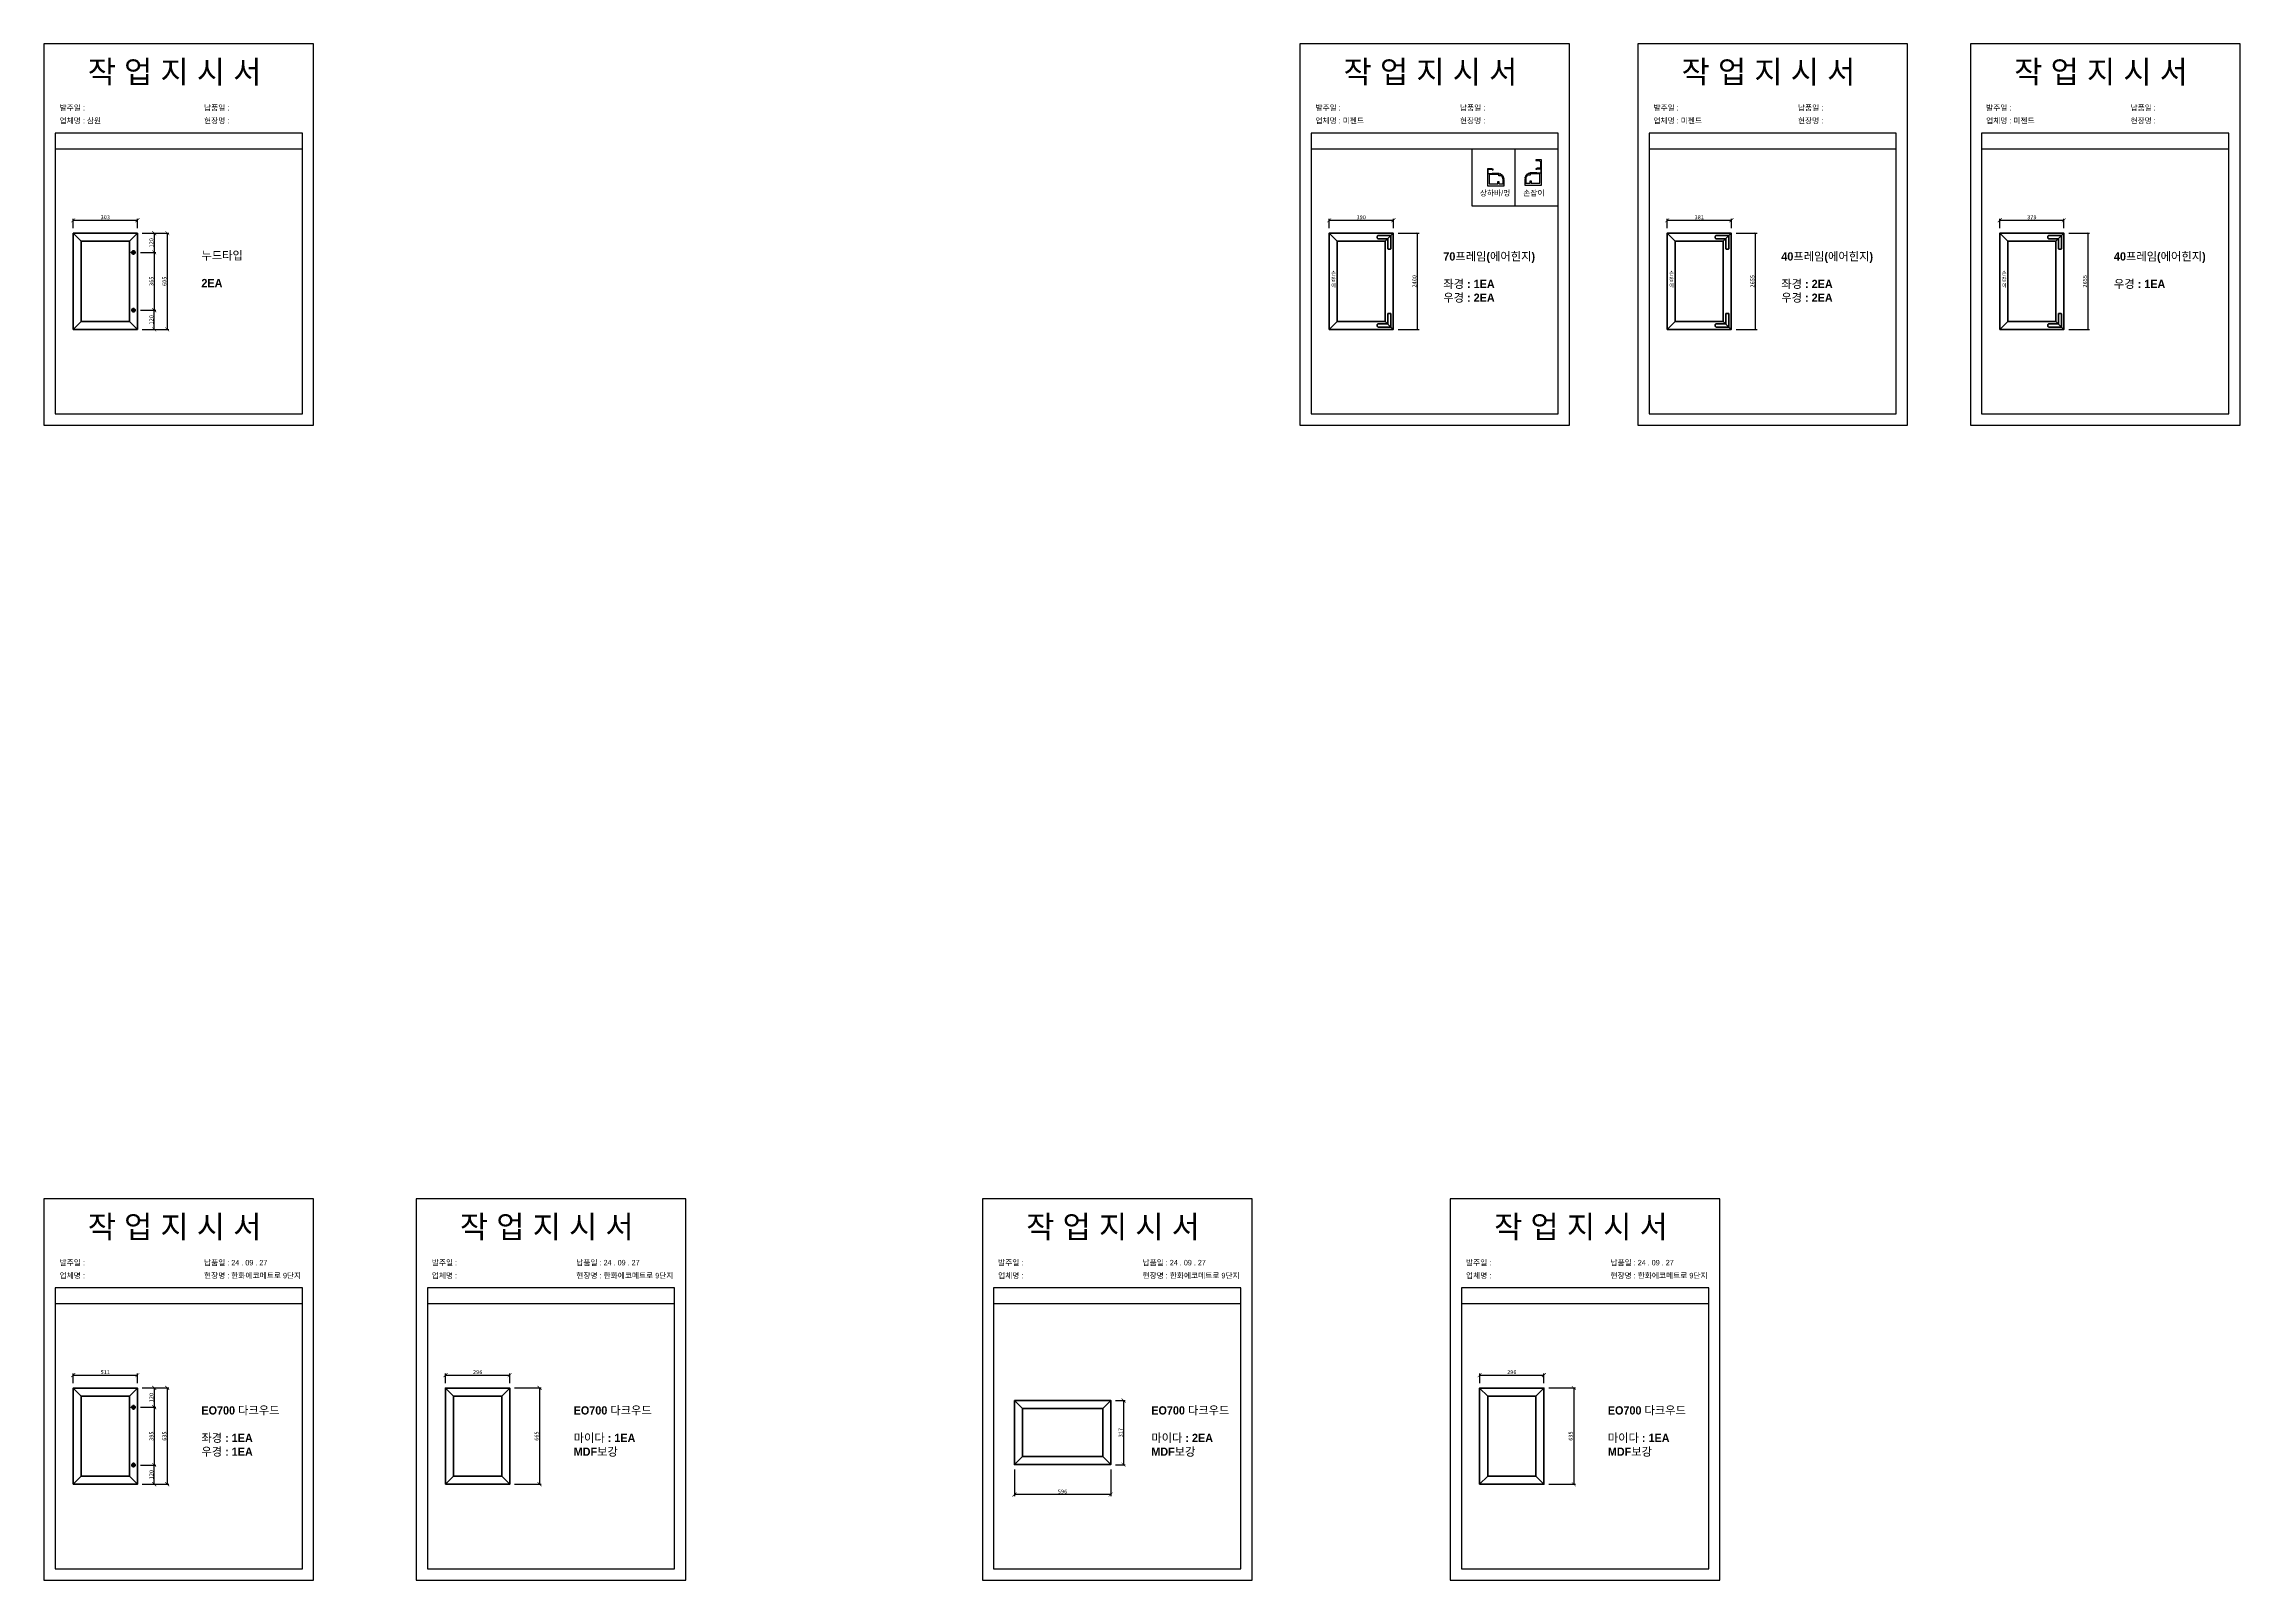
# Model space of a CAD drawing. Header units: millimetres. Extents: x -44117 to 256353, y -2095463 to 65325.
# Drawn here: x 25598 to 39280, y -22897 to -13325 of the extents above; entities that cross this region are included whole.
import ezdxf

# ---------------------------------------------------------------- set-up
doc = ezdxf.new("R2010")
doc.units = ezdxf.units.MM
doc.header["$LTSCALE"] = 10
doc.layers.add('Layer1', color=7, linetype='Continuous', lineweight=70)
doc.dimstyles.new('ISO-25', dxfattribs={"dimtxt": 2.5, "dimasz": 2.5, "dimexe": 1, "dimexo": 1, "dimtad": 1, "dimtxsty": 'Standard', "dimblk": 'ARCHTICK', "dimcen": 2.5, "dimadec": 0, "dimazin": 0, "dimtfac": 1, "dimtmove": 0, "dimatfit": 3, "dimfxl": 0, "dimarcsym": 0})

# ---------------------------------------------------------------- blocks, each defined once
blk = doc.blocks.new('_ArchTick')
at = {"color": 0, "linetype": 'ByBlock', "const_width": 0.15}
blk.add_lwpolyline([(-0.5, -0.5), (0.5, 0.5)], dxfattribs=at)
blk = doc.blocks.new('*D639')
at = {"color": 0, "lineweight": -2}
for p, q in [((25780, -14474), (25780, -14414)), ((25780, -14424), (26180, -14424)), ((26180, -14474), (26180, -14414))]:
    blk.add_line(p, q, dxfattribs=at)
at = {"layer": 'Defpoints', "color": 0}
for p in [(26180, -14424), (25780, -14504), (26180, -14504)]:
    blk.add_point(p, dxfattribs=at)
at = {"color": 0, "lineweight": -2, "xscale": 25, "yscale": 25, "zscale": 25, "rotation": 180}
blk.add_blockref('_ArchTick', (25780, -14424), dxfattribs=at)
at = {"color": 0, "lineweight": -2, "xscale": 25, "yscale": 25, "zscale": 25}
blk.add_blockref('_ArchTick', (26180, -14424), dxfattribs=at)
at = {"color": 0, "insert": (25980, -14405), "char_height": 25, "attachment_point": 5}
blk.add_mtext('303', dxfattribs=at)
blk = doc.blocks.new('*D640')
at = {"color": 0, "lineweight": -2}
for p, q in [((26200, -14984), (26295, -14984)), ((26285, -15104), (26285, -14984)), ((26210, -15104), (26295, -15104))]:
    blk.add_line(p, q, dxfattribs=at)
at = {"layer": 'Defpoints', "color": 0}
for p in [(26170, -14984), (26285, -14984), (26180, -15104)]:
    blk.add_point(p, dxfattribs=at)
at = {"color": 0, "lineweight": -2, "xscale": 25, "yscale": 25, "zscale": 25}
for p, rotation in [((26285, -14984), 90), ((26285, -15104), 270)]:
    blk.add_blockref('_ArchTick', p, dxfattribs=dict(at, rotation=rotation))
at = {"color": 0, "insert": (26267, -15044), "char_height": 25, "attachment_point": 5, "rotation": 90}
blk.add_mtext('120', dxfattribs=at)
blk = doc.blocks.new('*D637')
at = {"color": 0, "lineweight": -2}
for p, q in [((26200, -14624), (26295, -14624)), ((26210, -14504), (26295, -14504)), ((26285, -14504), (26285, -14624))]:
    blk.add_line(p, q, dxfattribs=at)
at = {"layer": 'Defpoints', "color": 0}
for p in [(26170, -14624), (26180, -14504), (26285, -14624)]:
    blk.add_point(p, dxfattribs=at)
at = {"color": 0, "lineweight": -2, "xscale": 25, "yscale": 25, "zscale": 25}
for p, rotation in [((26285, -14504), 90), ((26285, -14624), 270)]:
    blk.add_blockref('_ArchTick', p, dxfattribs=dict(at, rotation=rotation))
at = {"color": 0, "insert": (26267, -14564), "char_height": 25, "attachment_point": 5, "rotation": 90}
blk.add_mtext('120', dxfattribs=at)
blk = doc.blocks.new('*D638')
at = {"color": 0, "lineweight": -2}
for p, q in [((26210, -14504), (26376, -14504)), ((26366, -14504), (26366, -15104)), ((26210, -15104), (26376, -15104))]:
    blk.add_line(p, q, dxfattribs=at)
at = {"layer": 'Defpoints', "color": 0}
for p in [(26180, -14504), (26180, -15104), (26366, -15104)]:
    blk.add_point(p, dxfattribs=at)
at = {"color": 0, "lineweight": -2, "xscale": 25, "yscale": 25, "zscale": 25}
for p, rotation in [((26366, -14504), 90), ((26366, -15104), 270)]:
    blk.add_blockref('_ArchTick', p, dxfattribs=dict(at, rotation=rotation))
at = {"color": 0, "insert": (26348, -14804), "char_height": 25, "attachment_point": 5, "rotation": 90}
blk.add_mtext('605', dxfattribs=at)
blk = doc.blocks.new('*D641')
at = {"color": 0, "lineweight": -2}
for p, q in [((26200, -14624), (26295, -14624)), ((26285, -14624), (26285, -14984)), ((26200, -14984), (26295, -14984))]:
    blk.add_line(p, q, dxfattribs=at)
at = {"layer": 'Defpoints', "color": 0}
for p in [(26170, -14624), (26170, -14984), (26285, -14984)]:
    blk.add_point(p, dxfattribs=at)
at = {"color": 0, "lineweight": -2, "xscale": 25, "yscale": 25, "zscale": 25}
for p, rotation in [((26285, -14624), 90), ((26285, -14984), 270)]:
    blk.add_blockref('_ArchTick', p, dxfattribs=dict(at, rotation=rotation))
at = {"color": 0, "insert": (26267, -14804), "char_height": 25, "attachment_point": 5, "rotation": 90}
blk.add_mtext('365', dxfattribs=at)
blk = doc.blocks.new('*D642')
at = {"color": 0, "lineweight": -2}
for p, q in [((33605, -14474), (33605, -14414)), ((33605, -14424), (34005, -14424)), ((34005, -14474), (34005, -14414))]:
    blk.add_line(p, q, dxfattribs=at)
at = {"layer": 'Defpoints', "color": 0}
for p in [(34005, -14424), (33605, -14504), (34005, -14504)]:
    blk.add_point(p, dxfattribs=at)
at = {"color": 0, "lineweight": -2, "xscale": 25, "yscale": 25, "zscale": 25, "rotation": 180}
blk.add_blockref('_ArchTick', (33605, -14424), dxfattribs=at)
at = {"color": 0, "lineweight": -2, "xscale": 25, "yscale": 25, "zscale": 25}
blk.add_blockref('_ArchTick', (34005, -14424), dxfattribs=at)
at = {"color": 0, "insert": (33805, -14405), "char_height": 25, "attachment_point": 5}
blk.add_mtext('390', dxfattribs=at)
blk = doc.blocks.new('*D643')
at = {"color": 0, "lineweight": -2}
for p, q in [((34035, -14504), (34165, -14504)), ((34155, -15104), (34155, -14504)), ((34035, -15104), (34165, -15104))]:
    blk.add_line(p, q, dxfattribs=at)
at = {"layer": 'Defpoints', "color": 0}
for p in [(34005, -14504), (34155, -14504), (34005, -15104)]:
    blk.add_point(p, dxfattribs=at)
at = {"color": 0, "lineweight": -2, "xscale": 10, "yscale": 10, "zscale": 10}
for p, rotation in [((34155, -14504), 90), ((34155, -15104), 270)]:
    blk.add_blockref('_ArchTick', p, dxfattribs=dict(at, rotation=rotation))
at = {"color": 0, "insert": (34136, -14804), "char_height": 25, "attachment_point": 5, "rotation": 90}
blk.add_mtext('2400', dxfattribs=at)
blk = doc.blocks.new('*D644')
at = {"color": 0, "lineweight": -2}
for p, q in [((35711, -14474), (35711, -14414)), ((35711, -14424), (36111, -14424)), ((36111, -14474), (36111, -14414))]:
    blk.add_line(p, q, dxfattribs=at)
at = {"layer": 'Defpoints', "color": 0}
for p in [(36111, -14424), (35711, -14504), (36111, -14504)]:
    blk.add_point(p, dxfattribs=at)
at = {"color": 0, "lineweight": -2, "xscale": 25, "yscale": 25, "zscale": 25, "rotation": 180}
blk.add_blockref('_ArchTick', (35711, -14424), dxfattribs=at)
at = {"color": 0, "lineweight": -2, "xscale": 25, "yscale": 25, "zscale": 25}
blk.add_blockref('_ArchTick', (36111, -14424), dxfattribs=at)
at = {"color": 0, "insert": (35911, -14405), "char_height": 25, "attachment_point": 5}
blk.add_mtext('381', dxfattribs=at)
blk = doc.blocks.new('*D645')
at = {"color": 0, "lineweight": -2}
for p, q in [((36141, -14504), (36271, -14504)), ((36261, -15104), (36261, -14504)), ((36141, -15104), (36271, -15104))]:
    blk.add_line(p, q, dxfattribs=at)
at = {"layer": 'Defpoints', "color": 0}
for p in [(36111, -14504), (36261, -14504), (36111, -15104)]:
    blk.add_point(p, dxfattribs=at)
at = {"color": 0, "lineweight": -2, "xscale": 10, "yscale": 10, "zscale": 10}
for p, rotation in [((36261, -14504), 90), ((36261, -15104), 270)]:
    blk.add_blockref('_ArchTick', p, dxfattribs=dict(at, rotation=rotation))
at = {"color": 0, "insert": (36242, -14804), "char_height": 25, "attachment_point": 5, "rotation": 90}
blk.add_mtext('2655', dxfattribs=at)
blk = doc.blocks.new('*D646')
at = {"color": 0, "lineweight": -2}
for p, q in [((37783, -14474), (37783, -14414)), ((37783, -14424), (38183, -14424)), ((38183, -14474), (38183, -14414))]:
    blk.add_line(p, q, dxfattribs=at)
at = {"layer": 'Defpoints', "color": 0}
for p in [(38183, -14424), (37783, -14504), (38183, -14504)]:
    blk.add_point(p, dxfattribs=at)
at = {"color": 0, "lineweight": -2, "xscale": 25, "yscale": 25, "zscale": 25, "rotation": 180}
blk.add_blockref('_ArchTick', (37783, -14424), dxfattribs=at)
at = {"color": 0, "lineweight": -2, "xscale": 25, "yscale": 25, "zscale": 25}
blk.add_blockref('_ArchTick', (38183, -14424), dxfattribs=at)
at = {"color": 0, "insert": (37983, -14405), "char_height": 25, "attachment_point": 5}
blk.add_mtext('379', dxfattribs=at)
blk = doc.blocks.new('*D647')
at = {"color": 0, "lineweight": -2}
for p, q in [((38213, -14504), (38343, -14504)), ((38333, -15104), (38333, -14504)), ((38213, -15104), (38343, -15104))]:
    blk.add_line(p, q, dxfattribs=at)
at = {"layer": 'Defpoints', "color": 0}
for p in [(38183, -14504), (38333, -14504), (38183, -15104)]:
    blk.add_point(p, dxfattribs=at)
at = {"color": 0, "lineweight": -2, "xscale": 10, "yscale": 10, "zscale": 10}
for p, rotation in [((38333, -14504), 90), ((38333, -15104), 270)]:
    blk.add_blockref('_ArchTick', p, dxfattribs=dict(at, rotation=rotation))
at = {"color": 0, "insert": (38314, -14804), "char_height": 25, "attachment_point": 5, "rotation": 90}
blk.add_mtext('2655', dxfattribs=at)
blk = doc.blocks.new('*D650')
at = {"color": 0, "lineweight": -2}
for p, q in [((25780, -21670), (25780, -21610)), ((26180, -21670), (26180, -21610)), ((25780, -21620), (26180, -21620))]:
    blk.add_line(p, q, dxfattribs=at)
at = {"layer": 'Defpoints', "color": 0}
for p in [(25780, -21700), (26180, -21620), (26180, -21700)]:
    blk.add_point(p, dxfattribs=at)
at = {"color": 0, "lineweight": -2, "xscale": 25, "yscale": 25, "zscale": 25, "rotation": 180}
blk.add_blockref('_ArchTick', (25780, -21620), dxfattribs=at)
at = {"color": 0, "lineweight": -2, "xscale": 25, "yscale": 25, "zscale": 25}
blk.add_blockref('_ArchTick', (26180, -21620), dxfattribs=at)
at = {"color": 0, "insert": (25980, -21601), "char_height": 25, "attachment_point": 5}
blk.add_mtext('511', dxfattribs=at)
blk = doc.blocks.new('*D651')
at = {"color": 0, "lineweight": -2}
for p, q in [((26200, -22180), (26295, -22180)), ((26210, -22300), (26295, -22300)), ((26285, -22300), (26285, -22180))]:
    blk.add_line(p, q, dxfattribs=at)
at = {"layer": 'Defpoints', "color": 0}
for p in [(26170, -22180), (26180, -22300), (26285, -22180)]:
    blk.add_point(p, dxfattribs=at)
at = {"color": 0, "lineweight": -2, "xscale": 25, "yscale": 25, "zscale": 25}
for p, rotation in [((26285, -22180), 90), ((26285, -22300), 270)]:
    blk.add_blockref('_ArchTick', p, dxfattribs=dict(at, rotation=rotation))
at = {"color": 0, "insert": (26267, -22240), "char_height": 25, "attachment_point": 5, "rotation": 90}
blk.add_mtext('120', dxfattribs=at)
blk = doc.blocks.new('*D648')
at = {"color": 0, "lineweight": -2}
for p, q in [((26210, -21700), (26295, -21700)), ((26285, -21700), (26285, -21820)), ((26200, -21820), (26295, -21820))]:
    blk.add_line(p, q, dxfattribs=at)
at = {"layer": 'Defpoints', "color": 0}
for p in [(26180, -21700), (26170, -21820), (26285, -21820)]:
    blk.add_point(p, dxfattribs=at)
at = {"color": 0, "lineweight": -2, "xscale": 25, "yscale": 25, "zscale": 25}
for p, rotation in [((26285, -21700), 90), ((26285, -21820), 270)]:
    blk.add_blockref('_ArchTick', p, dxfattribs=dict(at, rotation=rotation))
at = {"color": 0, "insert": (26267, -21760), "char_height": 25, "attachment_point": 5, "rotation": 90}
blk.add_mtext('120', dxfattribs=at)
blk = doc.blocks.new('*D649')
at = {"color": 0, "lineweight": -2}
for p, q in [((26210, -21700), (26376, -21700)), ((26366, -21700), (26366, -22300)), ((26210, -22300), (26376, -22300))]:
    blk.add_line(p, q, dxfattribs=at)
at = {"layer": 'Defpoints', "color": 0}
for p in [(26180, -21700), (26180, -22300), (26366, -22300)]:
    blk.add_point(p, dxfattribs=at)
at = {"color": 0, "lineweight": -2, "xscale": 25, "yscale": 25, "zscale": 25}
for p, rotation in [((26366, -21700), 90), ((26366, -22300), 270)]:
    blk.add_blockref('_ArchTick', p, dxfattribs=dict(at, rotation=rotation))
at = {"color": 0, "insert": (26348, -22000), "char_height": 25, "attachment_point": 5, "rotation": 90}
blk.add_mtext('635', dxfattribs=at)
blk = doc.blocks.new('*D652')
at = {"color": 0, "lineweight": -2}
for p, q in [((26200, -21820), (26295, -21820)), ((26285, -21820), (26285, -22180)), ((26200, -22180), (26295, -22180))]:
    blk.add_line(p, q, dxfattribs=at)
at = {"layer": 'Defpoints', "color": 0}
for p in [(26170, -21820), (26170, -22180), (26285, -22180)]:
    blk.add_point(p, dxfattribs=at)
at = {"color": 0, "lineweight": -2, "xscale": 25, "yscale": 25, "zscale": 25}
for p, rotation in [((26285, -21820), 90), ((26285, -22180), 270)]:
    blk.add_blockref('_ArchTick', p, dxfattribs=dict(at, rotation=rotation))
at = {"color": 0, "insert": (26267, -22000), "char_height": 25, "attachment_point": 5, "rotation": 90}
blk.add_mtext('395', dxfattribs=at)
blk = doc.blocks.new('*D654')
at = {"color": 0, "lineweight": -2}
for p, q in [((28100, -21670), (28100, -21610)), ((28500, -21670), (28500, -21610)), ((28100, -21620), (28500, -21620))]:
    blk.add_line(p, q, dxfattribs=at)
at = {"layer": 'Defpoints', "color": 0}
for p in [(28100, -21700), (28500, -21620), (28500, -21700)]:
    blk.add_point(p, dxfattribs=at)
at = {"color": 0, "lineweight": -2, "xscale": 25, "yscale": 25, "zscale": 25, "rotation": 180}
blk.add_blockref('_ArchTick', (28100, -21620), dxfattribs=at)
at = {"color": 0, "lineweight": -2, "xscale": 25, "yscale": 25, "zscale": 25}
blk.add_blockref('_ArchTick', (28500, -21620), dxfattribs=at)
at = {"color": 0, "insert": (28300, -21601), "char_height": 25, "attachment_point": 5}
blk.add_mtext('296', dxfattribs=at)
blk = doc.blocks.new('*D653')
at = {"color": 0, "lineweight": -2}
for p, q in [((28530, -21700), (28696, -21700)), ((28686, -21700), (28686, -22300)), ((28530, -22300), (28696, -22300))]:
    blk.add_line(p, q, dxfattribs=at)
at = {"layer": 'Defpoints', "color": 0}
for p in [(28500, -21700), (28500, -22300), (28686, -22300)]:
    blk.add_point(p, dxfattribs=at)
at = {"color": 0, "lineweight": -2, "xscale": 25, "yscale": 25, "zscale": 25}
for p, rotation in [((28686, -21700), 90), ((28686, -22300), 270)]:
    blk.add_blockref('_ArchTick', p, dxfattribs=dict(at, rotation=rotation))
at = {"color": 0, "insert": (28667, -22000), "char_height": 25, "attachment_point": 5, "rotation": 90}
blk.add_mtext('665', dxfattribs=at)
blk = doc.blocks.new('*D656')
at = {"color": 0, "lineweight": -2}
for p, q in [((32274, -21778), (32334, -21778)), ((32324, -21778), (32324, -22178)), ((32274, -22178), (32334, -22178))]:
    blk.add_line(p, q, dxfattribs=at)
at = {"layer": 'Defpoints', "color": 0}
for p in [(32244, -21778), (32244, -22178), (32324, -22178)]:
    blk.add_point(p, dxfattribs=at)
at = {"color": 0, "lineweight": -2, "xscale": 25, "yscale": 25, "zscale": 25}
for p, rotation in [((32324, -21778), 90), ((32324, -22178), 270)]:
    blk.add_blockref('_ArchTick', p, dxfattribs=dict(at, rotation=rotation))
at = {"color": 0, "insert": (32306, -21978), "char_height": 25, "attachment_point": 5, "rotation": 90}
blk.add_mtext('317', dxfattribs=at)
blk = doc.blocks.new('*D655')
at = {"color": 0, "lineweight": -2}
for p, q in [((31644, -22208), (31644, -22374)), ((32244, -22208), (32244, -22374)), ((32244, -22364), (31644, -22364))]:
    blk.add_line(p, q, dxfattribs=at)
at = {"layer": 'Defpoints', "color": 0}
for p in [(31644, -22178), (32244, -22178), (31644, -22364)]:
    blk.add_point(p, dxfattribs=at)
at = {"color": 0, "lineweight": -2, "xscale": 25, "yscale": 25, "zscale": 25, "rotation": 180}
blk.add_blockref('_ArchTick', (31644, -22364), dxfattribs=at)
at = {"color": 0, "lineweight": -2, "xscale": 25, "yscale": 25, "zscale": 25}
blk.add_blockref('_ArchTick', (32244, -22364), dxfattribs=at)
at = {"color": 0, "insert": (31944, -22345), "char_height": 25, "attachment_point": 5}
blk.add_mtext('596', dxfattribs=at)
blk = doc.blocks.new('*D658')
at = {"color": 0, "lineweight": -2}
for p, q in [((34543, -21670), (34543, -21610)), ((34943, -21670), (34943, -21610)), ((34543, -21620), (34943, -21620))]:
    blk.add_line(p, q, dxfattribs=at)
at = {"layer": 'Defpoints', "color": 0}
for p in [(34543, -21700), (34943, -21620), (34943, -21700)]:
    blk.add_point(p, dxfattribs=at)
at = {"color": 0, "lineweight": -2, "xscale": 25, "yscale": 25, "zscale": 25, "rotation": 180}
blk.add_blockref('_ArchTick', (34543, -21620), dxfattribs=at)
at = {"color": 0, "lineweight": -2, "xscale": 25, "yscale": 25, "zscale": 25}
blk.add_blockref('_ArchTick', (34943, -21620), dxfattribs=at)
at = {"color": 0, "insert": (34743, -21601), "char_height": 25, "attachment_point": 5}
blk.add_mtext('296', dxfattribs=at)
blk = doc.blocks.new('*D657')
at = {"color": 0, "lineweight": -2}
for p, q in [((34973, -21700), (35139, -21700)), ((35129, -21700), (35129, -22300)), ((34973, -22300), (35139, -22300))]:
    blk.add_line(p, q, dxfattribs=at)
at = {"layer": 'Defpoints', "color": 0}
for p in [(34943, -21700), (34943, -22300), (35129, -22300)]:
    blk.add_point(p, dxfattribs=at)
at = {"color": 0, "lineweight": -2, "xscale": 25, "yscale": 25, "zscale": 25}
for p, rotation in [((35129, -21700), 90), ((35129, -22300), 270)]:
    blk.add_blockref('_ArchTick', p, dxfattribs=dict(at, rotation=rotation))
at = {"color": 0, "insert": (35110, -22000), "char_height": 25, "attachment_point": 5, "rotation": 90}
blk.add_mtext('635', dxfattribs=at)

msp = doc.modelspace()

# ---------------------------------------------------------------- linework, layer by layer
for p, q in [((27207.78613, -13880.12621), (25667.78613, -13880.12621)), ((35032.23809, -13880.12621), (33492.23809, -13880.12621)), ((37138.02225, -13880.12621), (35598.02225, -13880.12621)), ((39210.38128, -13880.12621), (37670.38128, -13880.12621)), ((27207.78613, -13980.12621), (25667.78613, -13980.12621)), ((35032.23809, -13980.12621), (33492.23809, -13980.12621)), ((34762.95831, -13980.12621), (34762.95831, -14333.14477)), ((37138.02225, -13980.12621), (35598.02225, -13980.12621)), ((39210.38128, -13980.12621), (37670.38128, -13980.12621)), ((27207.78613, -21076.23272), (25667.78613, -21076.23272)), ((27207.78613, -21176.23272), (25667.78613, -21176.23272)), ((29527.00925, -21076.23272), (27987.00925, -21076.23272)), ((29527.00925, -21176.23272), (27987.00925, -21176.23272)), ((33054.83355, -21076.23272), (31514.83355, -21076.23272)), ((33054.83355, -21176.23272), (31514.83355, -21176.23272)), ((35970.05865, -21076.23272), (34430.05865, -21076.23272)), ((35970.05865, -21176.23272), (34430.05865, -21176.23272))]:
    msp.add_line(p, q)
for points in [[(25597.78613, -15700.95648), (27277.78613, -15700.95648), (27277.78613, -13324.95648), (25597.78613, -13324.95648)], [(33422.23809, -15700.95648), (35102.23809, -15700.95648), (35102.23809, -13324.95648), (33422.23809, -13324.95648)], [(35528.02225, -15700.95648), (37208.02225, -15700.95648), (37208.02225, -13324.95648), (35528.02225, -13324.95648)], [(37600.38128, -15700.95648), (39280.38128, -15700.95648), (39280.38128, -13324.95648), (37600.38128, -13324.95648)], [(35032.23809, -13980.12621), (34493.67853, -13980.12621), (34493.67853, -14333.14477), (35032.23809, -14333.14477)], [(25597.78613, -22897.06299), (27277.78613, -22897.06299), (27277.78613, -20521.06299), (25597.78613, -20521.06299)], [(27917.00925, -22897.06299), (29597.00925, -22897.06299), (29597.00925, -20521.06299), (27917.00925, -20521.06299)], [(31444.83355, -22897.06299), (33124.83355, -22897.06299), (33124.83355, -20521.06299), (31444.83355, -20521.06299)], [(34360.05865, -22897.06299), (36040.05865, -22897.06299), (36040.05865, -20521.06299), (34360.05865, -20521.06299)]]:
    msp.add_lwpolyline(points, close=True)
for points in [[(25667.78613, -13880.12621), (25667.78613, -15630.95648), (27207.78613, -15630.95648), (27207.78613, -13880.12621)], [(33492.23809, -13880.12621), (33492.23809, -15630.95648), (35032.23809, -15630.95648), (35032.23809, -13880.12621)], [(35598.02225, -13880.12621), (35598.02225, -15630.95648), (37138.02225, -15630.95648), (37138.02225, -13880.12621)], [(37670.38128, -13880.12621), (37670.38128, -15630.95648), (39210.38128, -15630.95648), (39210.38128, -13880.12621)], [(25667.78613, -21076.23272), (25667.78613, -22827.06299), (27207.78613, -22827.06299), (27207.78613, -21076.23272)], [(27987.00925, -21076.23272), (27987.00925, -22827.06299), (29527.00925, -22827.06299), (29527.00925, -21076.23272)], [(31514.83355, -21076.23272), (31514.83355, -22827.06299), (33054.83355, -22827.06299), (33054.83355, -21076.23272)], [(34430.05865, -21076.23272), (34430.05865, -22827.06299), (35970.05865, -22827.06299), (35970.05865, -21076.23272)]]:
    msp.add_lwpolyline(points)
at = {"color": 7}
for points in [[(34900.85122, -14050.94796, 0.2301863539), (34902.94982, -14050.94796, -0.2466321039), (34904.80961, -14050.92611, 0.118515719), (34905.90052, -14051.18837), (34907.92835, -14051.18837, -0.4173893777), (34921.99911, -14065.10755), (34921.99911, -14098.39487), (34900.19674, -14098.39487), (34892.83257, -14102.45222, 0.855700792), (34893.19911, -14104.79487), (34897.99911, -14104.79487, 0.4142135624), (34899.19911, -14103.59487), (34899.19911, -14103.19487, -0.4142135624), (34899.99911, -14102.39487), (34921.99911, -14102.39487, -0.4142135624), (34923.19911, -14103.59487), (34923.19911, -14129.99487, -0.4142135624), (34921.99911, -14131.19487), (34899.99911, -14131.19487, -0.4142135624), (34899.19911, -14130.39487), (34899.19911, -14129.99487, 0.4142135624), (34897.99911, -14128.79487), (34860.80924, -14128.79487, 0.0308511276), (34856.2809, -14129.07454, 0.4241230691), (34855.24334, -14130.45314, -0.4043730092), (34854.28568, -14131.81909, 0.022416536), (34851.2879, -14132.53879, -0.4043730092), (34849.81449, -14131.7565, 0.424123069), (34848.26414, -14130.9992, 0.022416536), (34845.21714, -14132.26131, 0.4241230691), (34844.65637, -14133.89306, -0.4043730092), (34844.16768, -14135.48809, 0.022416536), (34841.53902, -14137.09893, -0.4043730092), (34839.89598, -14136.81023, 0.424123069), (34838.18749, -14136.56908, 0.022416536), (34835.67963, -14138.711, 0.4241230691), (34835.65055, -14140.43617, -0.4043730092), (34835.67867, -14142.10414, 0.022416536), (34833.67644, -14144.44845, -0.4043730092), (34832.0246, -14144.6816, 0.424123069), (34830.32522, -14144.98021, 0.022416536), (34828.60199, -14147.79226, 0.4241230691), (34829.10744, -14149.44199, -0.4043730092), (34829.64961, -14151.01964, 0.022416536), (34828.46981, -14153.86793, -0.4043730092), (34826.97087, -14154.60011, 0.4241230691), (34825.44693, -14155.40924, 0.022416536), (34824.67702, -14158.61617, 0.424123069), (34825.66752, -14160.02897, -0.4043730092), (34826.67068, -14161.36185, 0.022416536), (34826.42879, -14164.43532, -0.4043730092), (34825.22947, -14165.59487), (34825.20924, -14165.59487, 0.4142135624), (34824.00924, -14166.79487), (34824.00924, -14203.58837, 0.4142135624), (34826.00924, -14205.58837), (34925.99911, -14205.58837, 0.4142135624), (34927.99911, -14203.58837), (34927.99911, -14048.38837, 0.4142135624), (34925.99911, -14046.38837), (34893.99911, -14046.38837, 0.4142135624), (34891.99911, -14048.38837), (34891.99911, -14049.18837, 0.4142135624), (34893.99911, -14051.18837, 0.1244779229), (34894.94982, -14050.94796, -0.2466321039), (34896.80961, -14050.92611, 0.2404082058), (34898.99143, -14050.92611, -0.2466321039), (34900.85122, -14050.94796)], [(34857.19911, -14135.19487), (34857.19911, -14142.39487), (34841.1644, -14142.39487, 0.2205202393), (34830.40924, -14165.59487), (34830.40924, -14193.59487), (34857.99911, -14193.59487), (34857.99911, -14178.39487, -0.4142135624), (34858.79911, -14177.59487), (34862.39911, -14177.59487, -0.4142135624), (34863.19911, -14178.39487), (34863.19911, -14193.59487), (34917.99911, -14193.59487), (34917.99911, -14135.19487), (34857.19911, -14135.19487)], [(34857.19911, -14135.19487), (34857.19911, -14142.39487), (34841.1644, -14142.39487, 0.2205202393), (34830.40924, -14165.59487), (34830.40924, -14193.59487), (34857.99911, -14193.59487), (34857.99911, -14178.39487, -0.4142135624), (34858.79911, -14177.59487), (34862.39911, -14177.59487, -0.4142135624), (34863.19911, -14178.39487), (34863.19911, -14193.59487), (34917.99911, -14193.59487), (34917.99911, -14135.19487), (34857.19911, -14135.19487)]]:
    msp.add_lwpolyline(points, format="xyb", close=True, dxfattribs=at)
for points in [[(34593.27128, -14209.4909), (34693.26116, -14209.4909, 0.4142135624), (34695.26116, -14207.4909), (34695.26116, -14170.6974, 0.4142135624), (34694.06116, -14169.4974), (34694.04092, -14169.4974, -0.4043730092), (34692.84161, -14168.33785, 0.022416536), (34692.59972, -14165.26439, -0.4043730092), (34693.60288, -14163.9315, 0.424123069), (34694.59338, -14162.51871, 0.022416536), (34693.82347, -14159.31178, 0.424123069), (34692.29953, -14158.50265, -0.4043730092), (34690.80059, -14157.77046, 0.022416536), (34689.62079, -14154.92217, -0.4043730092), (34690.16296, -14153.34452, 0.424123069), (34690.66841, -14151.6948, 0.022416536), (34688.94518, -14148.88274, 0.424123069), (34687.24579, -14148.58414, -0.4043730092), (34685.59396, -14148.35098, 0.022416536), (34683.59173, -14146.00668, -0.4043730092), (34683.61985, -14144.3387, 0.4241230691), (34683.59077, -14142.61353, 0.022416536), (34681.08291, -14140.47161, 0.424123069), (34679.37442, -14140.71276, -0.4043730092), (34677.73138, -14141.00146, 0.022416536), (34675.10272, -14139.39062, -0.4043730092), (34674.61403, -14137.79559, 0.424123069), (34674.05326, -14136.16384, 0.022416536), (34671.00626, -14134.90173, 0.4241230691), (34669.45591, -14135.65903, -0.4043730092), (34667.9825, -14136.44133, 0.022416536), (34664.98472, -14135.72162, -0.4043730092), (34664.02706, -14134.35568, 0.424123069), (34662.98949, -14132.97708, 0.0308511276), (34658.46116, -14132.6974), (34621.27128, -14132.6974, 0.4142135624), (34620.07128, -14133.8974), (34620.07128, -14134.2974, -0.4142135624), (34619.27128, -14135.0974), (34597.27128, -14135.0974, -0.4142135624), (34596.07128, -14133.8974), (34596.07128, -14107.4974, -0.4142135624), (34597.27128, -14106.2974), (34619.27128, -14106.2974, -0.4142135624), (34620.07128, -14107.0974), (34620.07128, -14107.4974, 0.4142135624), (34621.27128, -14108.6974), (34626.07128, -14108.6974, 0.855700792), (34626.43783, -14106.35475), (34619.07366, -14102.2974), (34595.27128, -14102.2974, 0.4142135624), (34591.27128, -14106.2974), (34591.27128, -14207.4909, 0.4142135623), (34593.27128, -14209.4909)], [(34662.07128, -14146.2974), (34662.07128, -14139.0974), (34601.27128, -14139.0974), (34601.27128, -14197.4974), (34656.07128, -14197.4974), (34656.07128, -14182.2974, -0.4142135624), (34656.87128, -14181.4974), (34660.47128, -14181.4974, -0.4142135624), (34661.27128, -14182.2974), (34661.27128, -14197.4974), (34688.86116, -14197.4974), (34688.86116, -14169.4974, 0.2205202393), (34678.106, -14146.2974), (34662.07128, -14146.2974)]]:
    msp.add_lwpolyline(points, format="xyb", close=True)
at = {"layer": 'Layer1'}
for p, q in [((25830.48796, -14554.24401), (25780.48796, -14504.24401)), ((26130.48796, -14554.24401), (26180.48796, -14504.24401)), ((26155.48796, -14609.24401), (26155.48796, -14639.24401)), ((33654.93992, -14554.24401), (33604.93992, -14504.24401)), ((33954.93992, -14554.24401), (34004.93992, -14504.24401)), ((34004.93992, -14504.24401), (33954.93992, -14554.24401)), ((35760.72408, -14554.24401), (35710.72408, -14504.24401)), ((36060.72408, -14554.24401), (36110.72408, -14504.24401)), ((36110.72408, -14504.24401), (36060.72408, -14554.24401)), ((37833.0831, -14554.24401), (37783.0831, -14504.24401)), ((38133.0831, -14554.24401), (38183.0831, -14504.24401)), ((38183.0831, -14504.24401), (38133.0831, -14554.24401)), ((26170.48796, -14984.24401), (26140.48796, -14984.24401)), ((26155.48796, -14969.24401), (26155.48796, -14999.24401)), ((25830.48796, -15054.24401), (25780.48796, -15104.24401)), ((26180.48796, -15104.24401), (26130.48796, -15054.24401)), ((33654.93992, -15054.24401), (33604.93992, -15104.24401)), ((34004.93992, -15104.24401), (33954.93992, -15054.24401)), ((35760.72408, -15054.24401), (35710.72408, -15104.24401)), ((36110.72408, -15104.24401), (36060.72408, -15054.24401)), ((37833.0831, -15054.24401), (37783.0831, -15104.24401)), ((38183.0831, -15104.24401), (38133.0831, -15054.24401)), ((25830.48796, -21750.35052), (25780.48796, -21700.35052)), ((26130.48796, -21750.35052), (26180.48796, -21700.35052)), ((28149.71108, -21750.35052), (28099.71108, -21700.35052)), ((28449.71108, -21750.35052), (28499.71108, -21700.35052)), ((34592.76048, -21750.35052), (34542.76048, -21700.35052)), ((34892.76048, -21750.35052), (34942.76048, -21700.35052)), ((26155.48796, -21805.35052), (26155.48796, -21835.35052)), ((31694.207, -21827.83266), (31644.207, -21777.83266)), ((32194.207, -21827.83266), (32244.207, -21777.83266)), ((26155.48796, -22165.35052), (26155.48796, -22195.35052)), ((31644.207, -22177.83266), (31694.207, -22127.83266)), ((32194.207, -22127.83266), (32244.207, -22177.83266)), ((25830.48796, -22250.35052), (25780.48796, -22300.35052)), ((26180.48796, -22300.35052), (26130.48796, -22250.35052)), ((26170.48796, -22180.35052), (26140.48796, -22180.35052)), ((28149.71108, -22250.35052), (28099.71108, -22300.35052)), ((28499.71108, -22300.35052), (28449.71108, -22250.35052)), ((34592.76048, -22250.35052), (34542.76048, -22300.35052)), ((34942.76048, -22300.35052), (34892.76048, -22250.35052))]:
    msp.add_line(p, q, dxfattribs=at)
for points in [[(25780.48796, -15104.24401), (26180.48796, -15104.24401), (26180.48796, -14504.24401), (25780.48796, -14504.24401)], [(25830.48796, -15054.24401), (26130.48796, -15054.24401), (26130.48796, -14554.24401), (25830.48796, -14554.24401)], [(26170.48796, -14624.24401), (26140.48796, -14624.24401)], [(33604.93992, -15104.24401), (34004.93992, -15104.24401), (34004.93992, -14504.24401), (33604.93992, -14504.24401)], [(33654.93992, -15054.24401), (33954.93992, -15054.24401), (33954.93992, -14554.24401), (33654.93992, -14554.24401)], [(35710.72408, -15104.24401), (36110.72408, -15104.24401), (36110.72408, -14504.24401), (35710.72408, -14504.24401)], [(35760.72408, -15054.24401), (36060.72408, -15054.24401), (36060.72408, -14554.24401), (35760.72408, -14554.24401)], [(37783.0831, -15104.24401), (38183.0831, -15104.24401), (38183.0831, -14504.24401), (37783.0831, -14504.24401)], [(37833.0831, -15054.24401), (38133.0831, -15054.24401), (38133.0831, -14554.24401), (37833.0831, -14554.24401)], [(25780.48796, -22300.35052), (26180.48796, -22300.35052), (26180.48796, -21700.35052), (25780.48796, -21700.35052)], [(25830.48796, -22250.35052), (26130.48796, -22250.35052), (26130.48796, -21750.35052), (25830.48796, -21750.35052)], [(28099.71108, -22300.35052), (28499.71108, -22300.35052), (28499.71108, -21700.35052), (28099.71108, -21700.35052)], [(28149.71108, -22250.35052), (28449.71108, -22250.35052), (28449.71108, -21750.35052), (28149.71108, -21750.35052)], [(34542.76048, -22300.35052), (34942.76048, -22300.35052), (34942.76048, -21700.35052), (34542.76048, -21700.35052)], [(34592.76048, -22250.35052), (34892.76048, -22250.35052), (34892.76048, -21750.35052), (34592.76048, -21750.35052)], [(26170.48796, -21820.35052), (26140.48796, -21820.35052)], [(31644.207, -21777.83266), (31644.207, -22177.83266), (32244.207, -22177.83266), (32244.207, -21777.83266)], [(31694.207, -21827.83266), (31694.207, -22127.83266), (32194.207, -22127.83266), (32194.207, -21827.83266)]]:
    msp.add_lwpolyline(points, close=True, dxfattribs=at)
for points in [[(33984.93992, -14604.24401), (33974.93992, -14604.24401, -0.4142135624), (33969.93992, -14599.24401), (33969.93992, -14539.24401), (33909.93992, -14539.24401, -0.4142135624), (33904.93992, -14534.24401), (33904.93992, -14524.24401, -0.4142135624), (33909.93992, -14519.24401), (33989.93992, -14519.24401), (33989.93992, -14599.24401, -0.4142135624)], [(36090.72408, -14604.24401), (36080.72408, -14604.24401, -0.4142135624), (36075.72408, -14599.24401), (36075.72408, -14539.24401), (36015.72408, -14539.24401, -0.4142135624), (36010.72408, -14534.24401), (36010.72408, -14524.24401, -0.4142135624), (36015.72408, -14519.24401), (36095.72408, -14519.24401), (36095.72408, -14599.24401, -0.4142135624)], [(38163.0831, -14604.24401), (38153.0831, -14604.24401, -0.4142135624), (38148.0831, -14599.24401), (38148.0831, -14539.24401), (38088.0831, -14539.24401, -0.4142135624), (38083.0831, -14534.24401), (38083.0831, -14524.24401, -0.4142135624), (38088.0831, -14519.24401), (38168.0831, -14519.24401), (38168.0831, -14599.24401, -0.4142135624)], [(33984.93992, -15004.24401), (33974.93992, -15004.24401, 0.4142135624), (33969.93992, -15009.24401), (33969.93992, -15069.24401), (33909.93992, -15069.24401, 0.4142135624), (33904.93992, -15074.24401), (33904.93992, -15084.24401, 0.4142135624), (33909.93992, -15089.24401), (33989.93992, -15089.24401), (33989.93992, -15009.24401, 0.4142135624)], [(36090.72408, -15004.24401), (36080.72408, -15004.24401, 0.4142135624), (36075.72408, -15009.24401), (36075.72408, -15069.24401), (36015.72408, -15069.24401, 0.4142135624), (36010.72408, -15074.24401), (36010.72408, -15084.24401, 0.4142135624), (36015.72408, -15089.24401), (36095.72408, -15089.24401), (36095.72408, -15009.24401, 0.4142135624)], [(38163.0831, -15004.24401), (38153.0831, -15004.24401, 0.4142135624), (38148.0831, -15009.24401), (38148.0831, -15069.24401), (38088.0831, -15069.24401, 0.4142135624), (38083.0831, -15074.24401), (38083.0831, -15084.24401, 0.4142135624), (38088.0831, -15089.24401), (38168.0831, -15089.24401), (38168.0831, -15009.24401, 0.4142135624)]]:
    msp.add_lwpolyline(points, format="xyb", close=True, dxfattribs=at)
for centre in [(26155.48796, -14624.24401), (26155.48796, -14984.24401), (26155.48796, -21820.35052), (26155.48796, -22180.35052)]:
    msp.add_circle(centre, 10, dxfattribs=at)

# ---------------------------------------------------------------- texts
at = {"attachment_point": 1}
for s, width, heights, insert, char_height in [('{\\fGulim|b0|i0|c129|p50;작 업 지 시 서}', 3307.3198183, [-155.84554], (25870.59274, -13429.119), 140), ('{\\fGulim|b0|i0|c129|p50;작 업 지 시 서}', 3307.3198183, [-155.84554], (33695.0447, -13429.119), 140), ('{\\fGulim|b0|i0|c129|p50;작 업 지 시 서}', 3307.3198183, [-155.84554], (35800.82886, -13429.119), 140), ('{\\fGulim|b0|i0|c129|p50;작 업 지 시 서}', 3307.3198183, [-155.84554], (37873.18788, -13429.119), 140), ('{\\fGulim|b0|i0|c129|p50;업체명 : 삼원}', 3307.3198183, [-38.2735], (25695.38338, -13786.49559), 34.3), ('{\\fGulim|b0|i0|c129|p50;발주일 :}', 3307.3198183, [-38.18216], (25695.38338, -13705.83942), 34.3), ('{\\fGulim|b0|i0|c129|p50;현장명 : }', 3307.3198183, [-38.2735], (26595.36136, -13786.49559), 34.3), ('{\\fGulim|b0|i0|c129|p50;납품일 :}', 3307.3198183, [-37.67976], (26595.36136, -13705.83942), 34.3), ('{\\fGulim|b0|i0|c129|p50;업체명 : 미젠드}', 3307.3198183, [-38.31917], (33519.83534, -13786.49559), 34.3), ('{\\fGulim|b0|i0|c129|p50;발주일 :}', 3307.3198183, [-38.18216], (33519.83534, -13705.83942), 34.3), ('{\\fGulim|b0|i0|c129|p50;현장명 : }', 3307.3198183, [-38.2735], (34419.81333, -13786.49559), 34.3), ('{\\fGulim|b0|i0|c129|p50;납품일 :}', 3307.3198183, [-37.67976], (34419.81333, -13705.83942), 34.3), ('{\\fGulim|b0|i0|c129|p50;업체명 : 미젠드}', 3307.3198183, [-38.31917], (35625.6195, -13786.49559), 34.3), ('{\\fGulim|b0|i0|c129|p50;발주일 :}', 3307.3198183, [-38.18216], (35625.6195, -13705.83942), 34.3), ('{\\fGulim|b0|i0|c129|p50;현장명 : }', 3307.3198183, [-38.2735], (36525.59749, -13786.49559), 34.3), ('{\\fGulim|b0|i0|c129|p50;납품일 :}', 3307.3198183, [-37.67976], (36525.59749, -13705.83942), 34.3), ('{\\fGulim|b0|i0|c129|p50;업체명 : 미젠드}', 3307.3198183, [-38.31917], (37697.97853, -13786.49559), 34.3), ('{\\fGulim|b0|i0|c129|p50;발주일 :}', 3307.3198183, [-38.18216], (37697.97853, -13705.83942), 34.3), ('{\\fGulim|b0|i0|c129|p50;현장명 : }', 3307.3198183, [-38.2735], (38597.95651, -13786.49559), 34.3), ('{\\fGulim|b0|i0|c129|p50;납품일 :}', 3307.3198183, [-37.67976], (38597.95651, -13705.83942), 34.3), ('{\\fGulim|b0|i0|c129|p50;상하바/멍}', 3307.3198183, [-41.60759], (34544.07811, -14237.48706), 34.3), ('{\\fGulim|b0|i0|c129|p50;손잡이}', 3307.3198183, [-38.18216], (34814.48102, -14237.17442), 34.3), ('{\\fGulim|b1|i0|c129|p50;누드타입\\P\\P2EA}', 3307.3198183, [-226.76111], (26579.04258, -14617.85975), 51.45), ('{\\fGulim|b1|i0|c129|p50;70프레임(에어힌지)\\P\\P좌경 : 1EA\\P우경 : 2EA}', 3307.3198183, [-322.71944], (34316.41724, -14623.2992), 51.45), ('{\\fGulim|b1|i0|c129|p50;40프레임(에어힌지)\\P\\P좌경 : 2EA\\P우경 : 2EA}', 3307.3198183, [-322.71944], (36422.2014, -14623.2992), 51.45), ('{\\fGulim|b1|i0|c129|p50;40프레임(에어힌지)\\P\\P우경 : 1EA}', 3307.3198183, [-234.65556], (38494.56042, -14623.2992), 51.45), ('{\\fGulim|b0|i0|c129|p50;손\\P잡\\P이}', 291.2862081, [-105.28252], (33617.38024, -14741.04907), 23.205), ('{\\fGulim|b0|i0|c129|p50;손\\P잡\\P이}', 291.2862081, [-105.28252], (35723.1644, -14741.04907), 23.205), ('{\\fGulim|b0|i0|c129|p50;손\\P잡\\P이}', 291.2862081, [-105.28252], (37795.52342, -14741.04907), 23.205), ('{\\fGulim|b0|i0|c129|p50;작 업 지 시 서}', 3307.3198183, [-155.84554], (25870.59274, -20625.2255), 140), ('{\\fGulim|b0|i0|c129|p50;작 업 지 시 서}', 3307.3198183, [-155.84554], (28189.81585, -20625.2255), 140), ('{\\fGulim|b0|i0|c129|p50;작 업 지 시 서}', 3307.3198183, [-155.84554], (31717.64015, -20625.2255), 140), ('{\\fGulim|b0|i0|c129|p50;작 업 지 시 서}', 3307.3198183, [-155.84554], (34632.86526, -20625.2255), 140), ('{\\fGulim|b0|i0|c129|p50;발주일 :}', 3307.3198183, [-38.18216], (25695.38338, -20901.94593), 34.3), ('{\\fGulim|b0|i0|c129|p50;납품일 : 24 . 09 . 27}', 3307.3198183, [-37.67976], (26595.36136, -20901.94593), 34.3), ('{\\fGulim|b0|i0|c129|p50;발주일 :}', 3307.3198183, [-38.18216], (28014.6065, -20901.94593), 34.3), ('{\\fGulim|b0|i0|c129|p50;납품일 : 24 . 09 . 27}', 3307.3198183, [-37.67976], (28914.58448, -20901.94593), 34.3), ('{\\fGulim|b0|i0|c129|p50;발주일 :}', 3307.3198183, [-38.18216], (31542.4308, -20901.94593), 34.3), ('{\\fGulim|b0|i0|c129|p50;납품일 : 24 . 09 . 27}', 3307.3198183, [-37.67976], (32442.40878, -20901.94593), 34.3), ('{\\fGulim|b0|i0|c129|p50;발주일 :}', 3307.3198183, [-38.18216], (34457.6559, -20901.94593), 34.3), ('{\\fGulim|b0|i0|c129|p50;납품일 : 24 . 09 . 27}', 3307.3198183, [-37.67976], (35357.63389, -20901.94593), 34.3), ('{\\fGulim|b0|i0|c129|p50;업체명 : }', 3307.3198183, [-38.2735], (25695.38338, -20982.6021), 34.3), ('{\\fGulim|b0|i0|c129|p50;현장명 : 한화에코메트로 9단지}', 3307.3198183, [-38.31917], (26595.36136, -20982.6021), 34.3), ('{\\fGulim|b0|i0|c129|p50;업체명 : }', 3307.3198183, [-38.2735], (28014.6065, -20982.6021), 34.3), ('{\\fGulim|b0|i0|c129|p50;현장명 : 한화에코메트로 9단지}', 3307.3198183, [-38.31917], (28914.58448, -20982.6021), 34.3), ('{\\fGulim|b0|i0|c129|p50;업체명 : }', 3307.3198183, [-38.2735], (31542.4308, -20982.6021), 34.3), ('{\\fGulim|b0|i0|c129|p50;현장명 : 한화에코메트로 9단지}', 3307.3198183, [-38.31917], (32442.40878, -20982.6021), 34.3), ('{\\fGulim|b0|i0|c129|p50;업체명 : }', 3307.3198183, [-38.2735], (34457.6559, -20982.6021), 34.3), ('{\\fGulim|b0|i0|c129|p50;현장명 : 한화에코메트로 9단지}', 3307.3198183, [-38.31917], (35357.63389, -20982.6021), 34.3), ('{\\fGulim|b1|i0|c129|p50;EO700 다크우드\\P\\P좌경 : 1EA\\P우경 : 1EA}', 3307.3198183, [-319.18056], (26579.04258, -21813.96626), 51.45), ('{\\fGulim|b1|i0|c129|p50;EO700 다크우드\\P\\P마이다 : 1EA\\PMDF보강}', 3307.3198183, [-319.18056], (28898.2657, -21813.96626), 51.45), ('{\\fGulim|b1|i0|c129|p50;EO700 다크우드\\P\\P마이다 : 2EA\\PMDF보강}', 3307.3198183, [-319.18056], (32497.00831, -21813.96626), 51.45), ('{\\fGulim|b1|i0|c129|p50;EO700 다크우드\\P\\P마이다 : 1EA\\PMDF보강}', 3307.3198183, [-319.18056], (35341.3151, -21813.96626), 51.45)]:
    msp.add_mtext_dynamic_manual_height_columns(s, width=width, gutter_width=12.5, heights=heights, dxfattribs=dict(at, insert=insert, char_height=char_height))

# ---------------------------------------------------------------- dimensions: what is measured, and where the dimension line sits
for base, p1, p2, text, picture, middle in [((26180.48796, -14423.98421), (25780.48796, -14504.24401), (26180.48796, -14504.24401), '303', '*D639', (25980.48796, -14405.23421)), ((34004.93992, -14423.98421), (33604.93992, -14504.24401), (34004.93992, -14504.24401), '390', '*D642', (33804.93992, -14405.23421)), ((36110.72408, -14423.98421), (35710.72408, -14504.24401), (36110.72408, -14504.24401), '381', '*D644', (35910.72408, -14405.23421)), ((38183.0831, -14423.98421), (37783.0831, -14504.24401), (38183.0831, -14504.24401), '379', '*D646', (37983.0831, -14405.23421)), ((26180.48796, -21620.09072), (25780.48796, -21700.35052), (26180.48796, -21700.35052), '511', '*D650', (25980.48796, -21601.34072)), ((28499.71108, -21620.09072), (28099.71108, -21700.35052), (28499.71108, -21700.35052), '296', '*D654', (28299.71108, -21601.34072)), ((34942.76048, -21620.09072), (34542.76048, -21700.35052), (34942.76048, -21700.35052), '296', '*D658', (34742.76048, -21601.34072)), ((31644.207, -22363.75265), (32244.207, -22177.83266), (31644.207, -22177.83266), '596', '*D655', (31944.207, -22345.00265))]:
    dim = msp.add_linear_dim(base=base, p1=p1, p2=p2, text=text, dimstyle='ISO-25', override={"dimscale": 10, "dimexo": 3})
    dim.commit()
    dim.dimension.update_dxf_attribs({"geometry": picture, "text_midpoint": middle})
for base, p1, p2, angle, text, override, picture, middle in [((26285.33328, -14624.24401), (26180.48796, -14504.24401), (26170.48796, -14624.24401), 90, '120', {"dimscale": 10, "dimexo": 3}, '*D637', (26266.58328, -14564.24401)), ((26366.40795, -15104.24401), (26180.48796, -14504.24401), (26180.48796, -15104.24401), 90, '605', {"dimscale": 10, "dimexo": 3}, '*D638', (26347.65795, -14804.24401)), ((34154.93829, -14504.24401), (34004.93992, -15104.24401), (34004.93992, -14504.24401), 90, '2400', {"dimscale": 10, "dimasz": 1, "dimexo": 3}, '*D643', (34136.18829, -14804.24401)), ((36260.72245, -14504.24401), (36110.72408, -15104.24401), (36110.72408, -14504.24401), 90, '2655', {"dimscale": 10, "dimasz": 1, "dimexo": 3}, '*D645', (36241.97245, -14804.24401)), ((38333.08147, -14504.24401), (38183.0831, -15104.24401), (38183.0831, -14504.24401), 90, '2655', {"dimscale": 10, "dimasz": 1, "dimexo": 3}, '*D647', (38314.33147, -14804.24401)), ((26285.33328, -14984.24401), (26170.48796, -14624.24401), (26170.48796, -14984.24401), 90, '365', {"dimscale": 10, "dimexo": 3}, '*D641', (26266.58328, -14804.24401)), ((26285.33328, -14984.24401), (26180.48796, -15104.24401), (26170.48796, -14984.24401), 90, '120', {"dimscale": 10, "dimexo": 3}, '*D640', (26266.58328, -15044.24401)), ((26285.33328, -21820.35052), (26180.48796, -21700.35052), (26170.48796, -21820.35052), 90, '120', {"dimscale": 10, "dimexo": 3}, '*D648', (26266.58328, -21760.35052)), ((26366.40795, -22300.35052), (26180.48796, -21700.35052), (26180.48796, -22300.35052), 90, '635', {"dimscale": 10, "dimexo": 3}, '*D649', (26347.65795, -22000.35052)), ((28685.63107, -22300.35052), (28499.71108, -21700.35052), (28499.71108, -22300.35052), 90, '665', {"dimscale": 10, "dimexo": 3}, '*D653', (28666.88107, -22000.35052)), ((35128.68047, -22300.35052), (34942.76048, -21700.35052), (34942.76048, -22300.35052), 90, '635', {"dimscale": 10, "dimexo": 3}, '*D657', (35109.93047, -22000.35052)), ((26285.33328, -22180.35052), (26170.48796, -21820.35052), (26170.48796, -22180.35052), 90, '395', {"dimscale": 10, "dimexo": 3}, '*D652', (26266.58328, -22000.35052)), ((32324.4668, -22177.83266), (32244.207, -21777.83266), (32244.207, -22177.83266), 270, '317', {"dimscale": 10, "dimexo": 3}, '*D656', (32305.7168, -21977.83266)), ((26285.33328, -22180.35052), (26180.48796, -22300.35052), (26170.48796, -22180.35052), 90, '120', {"dimscale": 10, "dimexo": 3}, '*D651', (26266.58328, -22240.35052))]:
    dim = msp.add_linear_dim(base=base, p1=p1, p2=p2, angle=angle, text=text, dimstyle='ISO-25', override=override)
    dim.commit()
    dim.dimension.update_dxf_attribs({"geometry": picture, "text_midpoint": middle})

doc.saveas('drawing.dxf')
